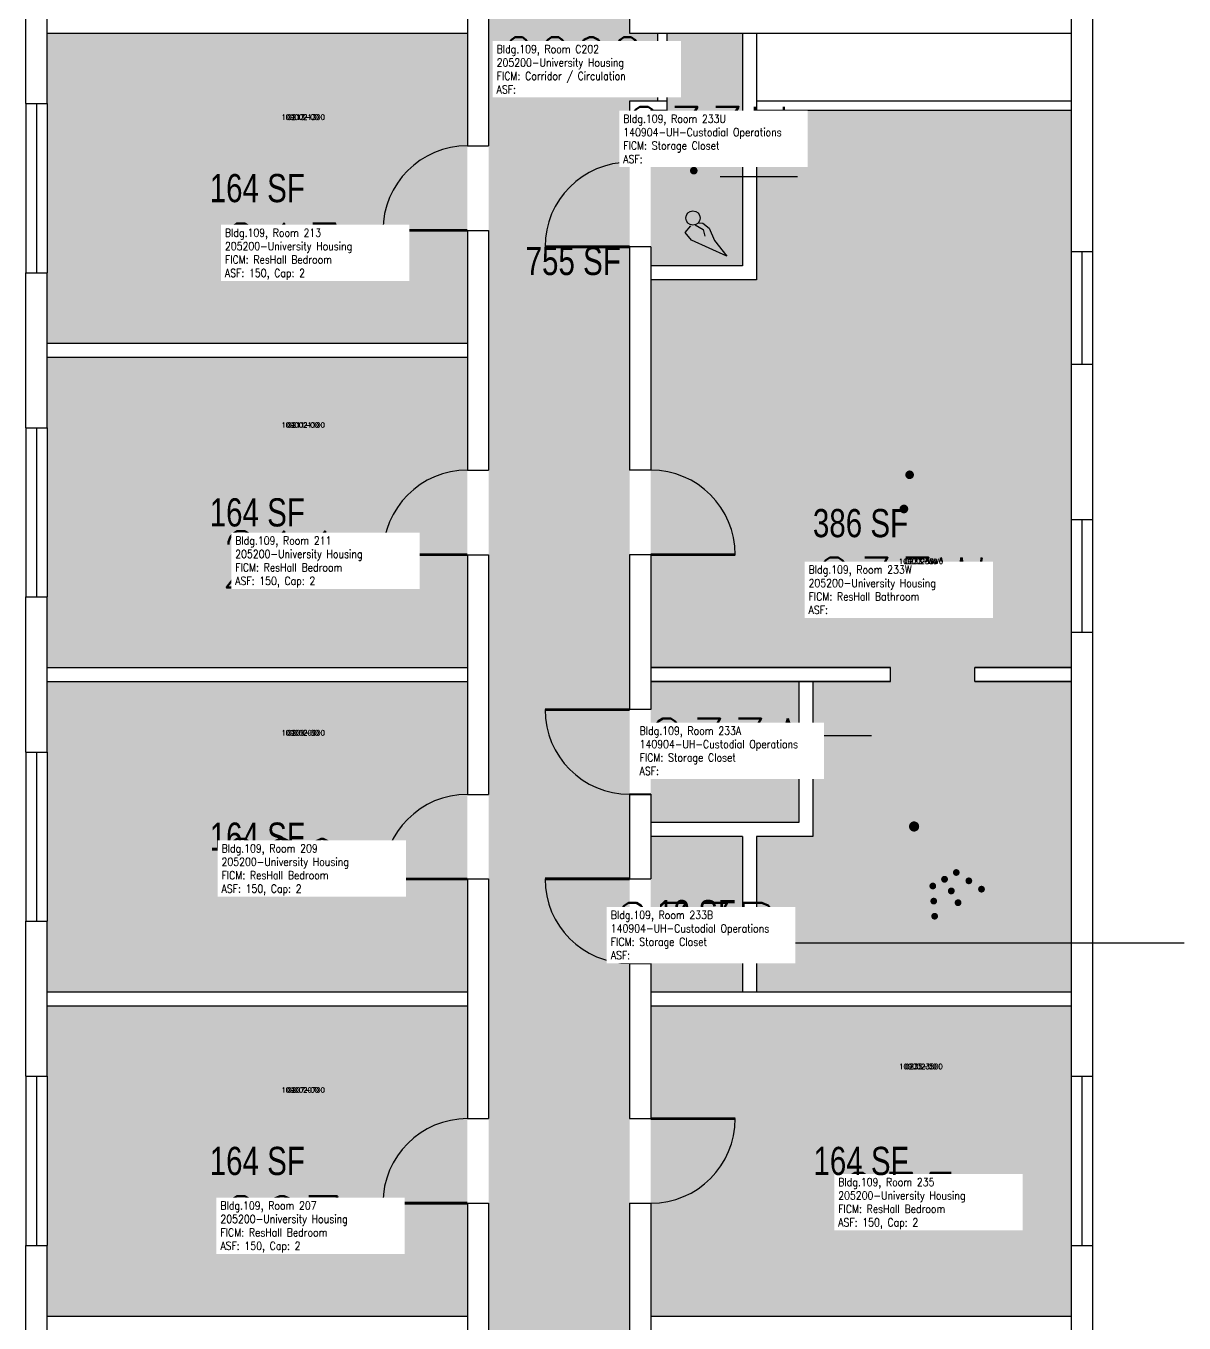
# Model space of a CAD drawing. Header units: inches. Extents: x -394 to 1224, y 0 to 3729.
# Drawn here: x 188 to 681, y 2365 to 2917 of the extents above; entities that cross this region are included whole.
import ezdxf
from ezdxf.enums import TextEntityAlignment as Align

# ---------------------------------------------------------------- set-up
doc = ezdxf.new("R2010")
doc.units = ezdxf.units.IN
doc.header["$LTSCALE"] = 0.25
doc.header["$MEASUREMENT"] = 0
doc.layers.get('0').update_dxf_attribs({"linetype": 'CONTINUOUS'})
for name, color, linetype in [('A-DOOR', 2, 'CONTINUOUS'), ('A-GLAZ', 1, 'CONTINUOUS'), ('A-GLAZ-SILL', 2, 'CONTINUOUS'), ('A-IDEN-ICON', 4, 'CONTINUOUS'), ('A-IDEN-RNUM', 7, 'CONTINUOUS'), ('A-IDEN-SNUM', 4, 'CONTINUOUS'), ('A-IDEN-TEXT', 4, 'CONTINUOUS'), ('A-IDEN-VNUM', 4, 'CONTINUOUS'), ('A-WALL', 5, 'CONTINUOUS'), ('AREA-TEXT', 3, 'CONTINUOUS'), ('Rooms-Category-Color', 7, 'CONTINUOUS'), ('Rooms-College-Color', 7, 'CONTINUOUS'), ('Rooms-Department-Color', 7, 'CONTINUOUS'), ('Rooms-Division-Color', 7, 'CONTINUOUS'), ('Rooms-Information', 7, 'CONTINUOUS')]:
    doc.layers.add(name, color=color, linetype=linetype)
doc.styles.add('AREA', font='arial.ttf', dxfattribs={"width": 0.75, "height": 12})
doc.styles.add('ROOMSNUMBER', font='SIMPLEX.shx', dxfattribs={"height": 0.18})
doc.styles.add('ROOMVNUMBER', font='simplex.shx', dxfattribs={"width": 0.85})

# ---------------------------------------------------------------- blocks, each defined once
blk = doc.blocks.new('Cpshower')
at = {"color": 0, "linetype": 'ByBlock'}
blk.add_lwpolyline([(-0.015, 0.0396, 0, 0.06, 0), (0.005, 0.005, 0.06, 0.06, 0)], format="xyseb", dxfattribs=at)
for points, const_width in [([(-0.0319, 0.0624, 1), (-0.0281, 0.0689, 1)], 0.0075), ([(0.0302, -0.0036, 1), (0.0345, -0.0011, 1)], 0.005), ([(-0.0045, -0.0236, 1), (-0.0002, -0.0211, 1)], 0.005), ([(0.0128, -0.0136, 1), (0.0172, -0.0111, 1)], 0.005), ([(0.0488, -0.0159, 1), (0.0531, -0.0134, 1)], 0.005), ([(0.0228, -0.0309, 1), (0.0272, -0.0284, 1)], 0.005), ([(0.0675, -0.0282, 1), (0.0718, -0.0257, 1)], 0.005), ([(-0.0031, -0.0459, 1), (0.0012, -0.0434, 1)], 0.005), ([(0.0328, -0.0482, 1), (0.0372, -0.0457, 1)], 0.005), ([(-0.0018, -0.0682, 1), (0.0025, -0.0657, 1)], 0.005)]:
    blk.add_lwpolyline(points, format="xyb", close=True, dxfattribs=dict(at, const_width=const_width))
at = {"color": 0, "linetype": 'ByBlock', "const_width": 0.015}
blk.add_lwpolyline([(-0.01, 0.031), (-0.03, 0.0656)], dxfattribs=at)
blk = doc.blocks.new('Cpbath')
at = {"color": 0, "linetype": 'ByBlock', "const_width": 0.0127}
for points in [[(0.0571, 0.0168, 0.861492), (-0.0551, 0, 1)], [(0.0571, 0.0168, 0.729002), (-0.0084, -0.0042, 1)], [(-0.0551, 0, 0.726902), (0.0487, -0.0337, 1)], [(-0.0084, -0.0042, 0.609468), (0.0487, -0.0337, 1)]]:
    blk.add_lwpolyline(points, format="xyb", dxfattribs=at)
at = {"color": 0, "linetype": 'ByBlock', "const_width": 0.00637}
for points in [[(0.0544, 0.0152, 1), (0.0599, 0.0184, 1)], [(0.0459, -0.0353, 1), (0.0515, -0.0321, 1)]]:
    blk.add_lwpolyline(points, format="xyb", close=True, dxfattribs=at)
blk = doc.blocks.new('Cpcust')
at = {"color": 0, "linetype": 'ByBlock'}
for p, q in [((0.0171, -0.0639), (0.02, -0.0466)), ((0.0262, -0.0408), (0.0446, -0.0406)), ((0.0297, -0.0341), (0.0376, -0.0302)), ((0.0376, -0.0302), (0.0533, -0.0324)), ((0.0446, -0.0406), (0.0543, -0.0505)), ((0.0533, -0.0324), (0.0745, -0.0479)), ((0.0745, -0.0479), (0.1117, -0.0625)), ((0.0358, -0.0705), (0.0171, -0.0639)), ((0.1117, -0.0625), (0.0358, -0.0705))]:
    blk.add_line(p, q, dxfattribs=at)
at = {"color": 0, "linetype": 'ByBlock', "const_width": 0.0075}
blk.add_lwpolyline([(-0.0332, 0.0481, 1), (-0.0268, 0.0519, 1)], format="xyb", close=True, dxfattribs=at)
at = {"color": 0, "linetype": 'ByBlock', "const_width": 0.015}
blk.add_lwpolyline([(-0.03, 0.05), (0.01, -0.0193)], dxfattribs=at)
at = {"color": 0, "linetype": 'ByBlock'}
blk.add_circle((0.0158, -0.0313), 0.0141, dxfattribs=at)

msp = doc.modelspace()

# ---------------------------------------------------------------- hatches: boundary and pattern name
at = {"layer": 'Rooms-Category-Color', "true_color": 0xadadad}
msp.add_hatch(color=253, dxfattribs=at).paths.add_polyline_path([(444.97, 1914), (444.96, 1943), (444.96, 2885), (456.96, 2885), (456.96, 2914), (444.96, 2914), (445, 3720), (385, 3720), (384.96, 1914), (444.96, 1914)])
at = {"layer": 'Rooms-Category-Color', "true_color": 0x728ef3}
for points in [[(375.96, 2914), (197, 2914), (197, 2884), (197, 2812), (197, 2782), (375.96, 2782)], [(492.96, 2914), (460.96, 2914), (460.96, 2881), (453.96, 2881), (453.96, 2814.97), (492.96, 2814.97)], [(591.96, 2644), (633, 2644), (633, 2659), (633, 2707.01), (633, 2773), (633, 2821.01), (633, 2881), (498.96, 2881), (498.96, 2808.97), (453.96, 2808.97), (453.96, 2644), (555.96, 2644), (555.96, 2638), (522.96, 2638), (522.96, 2572.04), (498.96, 2572.04), (498.96, 2506), (633, 2506), (633, 2638), (591.96, 2638)], [(375.96, 2776), (197, 2776), (197, 2746), (197, 2674), (197, 2644), (375.96, 2644)], [(375.96, 2638), (197, 2638), (197, 2608), (197, 2536), (197, 2506), (375.96, 2506)], [(516.96, 2638), (453.96, 2638), (453.96, 2578.04), (516.96, 2578.04)], [(492.96, 2572.04), (453.96, 2572.04), (453.96, 2506), (492.96, 2506)], [(375.96, 2500), (197, 2500), (197, 2470), (197, 2398), (197, 2368), (375.96, 2368)], [(453.96, 2455), (453.96, 2368), (633, 2368), (633, 2398), (633, 2470), (633, 2500), (453.96, 2500)]]:
    msp.add_hatch(color=171, dxfattribs=at).paths.add_polyline_path(points)
at = {"layer": 'Rooms-College-Color', "true_color": 0xadadad}
for points in [[(444.97, 1914), (444.96, 1943), (444.96, 2885), (456.96, 2885), (456.96, 2914), (444.96, 2914), (445, 3720), (385, 3720), (384.96, 1914), (444.96, 1914)], [(375.96, 2914), (197, 2914), (197, 2884), (197, 2812), (197, 2782), (375.96, 2782)], [(492.96, 2914), (460.96, 2914), (460.96, 2881), (453.96, 2881), (453.96, 2814.97), (492.96, 2814.97)], [(591.96, 2644), (633, 2644), (633, 2659), (633, 2707.01), (633, 2773), (633, 2821.01), (633, 2881), (498.96, 2881), (498.96, 2808.97), (453.96, 2808.97), (453.96, 2644), (555.96, 2644), (555.96, 2638), (522.96, 2638), (522.96, 2572.04), (498.96, 2572.04), (498.96, 2506), (633, 2506), (633, 2638), (591.96, 2638)], [(375.96, 2776), (197, 2776), (197, 2746), (197, 2674), (197, 2644), (375.96, 2644)], [(375.96, 2638), (197, 2638), (197, 2608), (197, 2536), (197, 2506), (375.96, 2506)], [(516.96, 2638), (453.96, 2638), (453.96, 2578.04), (516.96, 2578.04)], [(492.96, 2572.04), (453.96, 2572.04), (453.96, 2506), (492.96, 2506)], [(375.96, 2500), (197, 2500), (197, 2470), (197, 2398), (197, 2368), (375.96, 2368)], [(453.96, 2455), (453.96, 2368), (633, 2368), (633, 2398), (633, 2470), (633, 2500), (453.96, 2500)]]:
    msp.add_hatch(color=253, dxfattribs=at).paths.add_polyline_path(points)
at = {"layer": 'Rooms-Department-Color', "true_color": 0xacacac}
msp.add_hatch(color=253, dxfattribs=at).paths.add_polyline_path([(444.97, 1914), (444.96, 1943), (444.96, 2885), (456.96, 2885), (456.96, 2914), (444.96, 2914), (445, 3720), (385, 3720), (384.96, 1914), (444.96, 1914)])
at = {"layer": 'Rooms-Department-Color', "true_color": 0x604aed}
for points in [[(375.96, 2914), (197, 2914), (197, 2884), (197, 2812), (197, 2782), (375.96, 2782)], [(492.96, 2914), (460.96, 2914), (460.96, 2881), (453.96, 2881), (453.96, 2814.97), (492.96, 2814.97)], [(591.96, 2644), (633, 2644), (633, 2659), (633, 2707.01), (633, 2773), (633, 2821.01), (633, 2881), (498.96, 2881), (498.96, 2808.97), (453.96, 2808.97), (453.96, 2644), (555.96, 2644), (555.96, 2638), (522.96, 2638), (522.96, 2572.04), (498.96, 2572.04), (498.96, 2506), (633, 2506), (633, 2638), (591.96, 2638)], [(375.96, 2776), (197, 2776), (197, 2746), (197, 2674), (197, 2644), (375.96, 2644)], [(375.96, 2638), (197, 2638), (197, 2608), (197, 2536), (197, 2506), (375.96, 2506)], [(516.96, 2638), (453.96, 2638), (453.96, 2578.04), (516.96, 2578.04)], [(492.96, 2572.04), (453.96, 2572.04), (453.96, 2506), (492.96, 2506)], [(375.96, 2500), (197, 2500), (197, 2470), (197, 2398), (197, 2368), (375.96, 2368)], [(453.96, 2455), (453.96, 2368), (633, 2368), (633, 2398), (633, 2470), (633, 2500), (453.96, 2500)]]:
    msp.add_hatch(color=173, dxfattribs=at).paths.add_polyline_path(points)
at = {"layer": 'Rooms-Division-Color', "true_color": 0xadadad}
msp.add_hatch(color=253, dxfattribs=at).paths.add_polyline_path([(444.97, 1914), (444.96, 1943), (444.96, 2885), (456.96, 2885), (456.96, 2914), (444.96, 2914), (445, 3720), (385, 3720), (384.96, 1914), (444.96, 1914)])
at = {"layer": 'Rooms-Division-Color', "true_color": 0x604aed}
for points in [[(375.96, 2914), (197, 2914), (197, 2884), (197, 2812), (197, 2782), (375.96, 2782)], [(492.96, 2914), (460.96, 2914), (460.96, 2881), (453.96, 2881), (453.96, 2814.97), (492.96, 2814.97)], [(591.96, 2644), (633, 2644), (633, 2659), (633, 2707.01), (633, 2773), (633, 2821.01), (633, 2881), (498.96, 2881), (498.96, 2808.97), (453.96, 2808.97), (453.96, 2644), (555.96, 2644), (555.96, 2638), (522.96, 2638), (522.96, 2572.04), (498.96, 2572.04), (498.96, 2506), (633, 2506), (633, 2638), (591.96, 2638)], [(375.96, 2776), (197, 2776), (197, 2746), (197, 2674), (197, 2644), (375.96, 2644)], [(375.96, 2638), (197, 2638), (197, 2608), (197, 2536), (197, 2506), (375.96, 2506)], [(516.96, 2638), (453.96, 2638), (453.96, 2578.04), (516.96, 2578.04)], [(492.96, 2572.04), (453.96, 2572.04), (453.96, 2506), (492.96, 2506)], [(375.96, 2500), (197, 2500), (197, 2470), (197, 2398), (197, 2368), (375.96, 2368)], [(453.96, 2455), (453.96, 2368), (633, 2368), (633, 2398), (633, 2470), (633, 2500), (453.96, 2500)]]:
    msp.add_hatch(color=173, dxfattribs=at).paths.add_polyline_path(points)

# ---------------------------------------------------------------- linework, layer by layer
at = {"layer": 'A-DOOR', "const_width": 1.2}
for points in [[(375.96, 2830), (339.96, 2830)], [(444.96, 2823), (408.96, 2823)], [(375.96, 2692), (339.96, 2692)], [(453.96, 2692), (489.96, 2692)], [(444.96, 2626.04), (408.96, 2626.04)], [(375.96, 2554), (339.96, 2554)], [(444.96, 2554.04), (408.96, 2554.04)], [(453.96, 2452), (489.96, 2452)], [(375.96, 2416), (339.96, 2416)]]:
    msp.add_lwpolyline(points, dxfattribs=at)
at = {"layer": 'A-DOOR'}
for centre, start, end in [((375.96, 2830), 90, 180), ((444.96, 2823), 90, 180), ((375.96, 2692), 90, 180), ((453.96, 2692), 0, 90), ((444.96, 2626.04), 180, 270), ((375.96, 2554), 90, 180), ((444.96, 2554.04), 180, 270), ((375.96, 2416), 90, 180), ((453.96, 2452), 270, 360)]:
    msp.add_arc(centre, 36, start, end, dxfattribs=at)
at = {"layer": 'A-GLAZ'}
for p, q in [((192.5, 2883.99), (192.5, 2811.99)), ((637.5, 2821.01), (637.5, 2773)), ((192.5, 2745.99), (192.5, 2673.99)), ((637.5, 2707.01), (637.5, 2659)), ((192.5, 2607.99), (192.5, 2535.99)), ((192.5, 2469.99), (192.5, 2397.99)), ((637.5, 2469.99), (637.5, 2397.99))]:
    msp.add_line(p, q, dxfattribs=at)
at = {"layer": 'A-GLAZ-SILL'}
for p, q in [((188, 2884), (188, 2812)), ((197, 2884), (197, 2812)), ((633, 2821.01), (633, 2773)), ((642, 2821.01), (642, 2773)), ((188, 2746), (188, 2674)), ((197, 2746), (197, 2674)), ((633, 2707.01), (633, 2659)), ((642, 2707.01), (642, 2659)), ((188, 2608), (188, 2536)), ((197, 2608), (197, 2536)), ((188, 2470), (188, 2398)), ((197, 2470), (197, 2398)), ((633, 2470), (633, 2398)), ((642, 2470), (642, 2398))]:
    msp.add_line(p, q, dxfattribs=at)
at = {"layer": 'A-IDEN-TEXT'}
for p, q in [((516.44, 2852.73), (483.59, 2852.73)), ((547.87, 2614.91), (492.66, 2614.91)), ((680.99, 2526.6), (473.84, 2526.6))]:
    msp.add_line(p, q, dxfattribs=at)
at = {"layer": 'A-WALL'}
for p, q in [((375.96, 2968), (375.96, 2866)), ((384.96, 2968), (384.96, 2866)), ((444.96, 2968), (444.96, 2914)), ((188, 2884), (188, 2950)), ((197, 2884), (197, 2950)), ((633, 2950), (633, 2821.01)), ((642, 2950), (642, 2821.01)), ((197, 2914), (375.96, 2914)), ((444.96, 2914), (633, 2914)), ((456.96, 2885), (456.96, 2914)), ((460.96, 2881), (460.96, 2914)), ((492.96, 2914), (492.96, 2814.97)), ((498.96, 2914), (498.96, 2808.97)), ((188, 2884), (197, 2884)), ((444.96, 2885), (444.96, 2859)), ((460.96, 2885), (444.96, 2885)), ((633, 2885), (498.96, 2885)), ((453.96, 2881), (453.96, 2859)), ((460.96, 2881), (453.96, 2881)), ((633, 2881), (498.96, 2881)), ((375.96, 2866), (384.96, 2866)), ((453.96, 2859), (444.96, 2859)), ((375.96, 2830), (384.96, 2830)), ((375.96, 2830), (375.96, 2728)), ((384.96, 2830), (384.96, 2728)), ((453.96, 2823), (444.96, 2823)), ((444.96, 2823), (444.96, 2728)), ((453.96, 2823), (444.96, 2823)), ((453.96, 2823), (444.96, 2823)), ((453.96, 2823), (453.96, 2728)), ((633, 2821.01), (642, 2821.01)), ((188, 2812), (197, 2812)), ((188, 2746), (188, 2812)), ((197, 2746), (197, 2812)), ((492.96, 2814.97), (453.96, 2814.97)), ((498.96, 2808.97), (453.96, 2808.97)), ((197, 2782), (375.96, 2782)), ((197, 2776), (375.96, 2776)), ((633, 2773), (633, 2707.01)), ((633, 2773), (642, 2773)), ((642, 2773), (642, 2707.01)), ((188, 2746), (197, 2746)), ((375.96, 2728), (384.96, 2728)), ((453.96, 2728), (444.96, 2728)), ((633, 2707.01), (642, 2707.01)), ((375.96, 2692), (384.96, 2692)), ((375.96, 2692), (375.96, 2590)), ((384.96, 2692), (384.96, 2590)), ((453.96, 2692), (444.96, 2692)), ((444.96, 2692), (444.96, 2626.04)), ((453.96, 2692), (453.96, 2626.04)), ((188, 2674), (197, 2674)), ((188, 2608), (188, 2674)), ((197, 2608), (197, 2674)), ((633, 2659), (633, 2470)), ((633, 2659), (642, 2659)), ((642, 2659), (642, 2470)), ((197, 2644), (375.96, 2644)), ((453.96, 2644), (555.96, 2644)), ((555.96, 2644), (453.96, 2644)), ((555.96, 2638), (555.96, 2644)), ((591.96, 2638), (591.96, 2644)), ((633, 2644), (591.96, 2644)), ((591.96, 2644), (633, 2644)), ((197, 2638), (375.96, 2638)), ((453.96, 2638), (555.96, 2638)), ((555.96, 2638), (453.96, 2638)), ((516.96, 2638), (516.96, 2578.04)), ((522.96, 2638), (522.96, 2572.04)), ((633, 2638), (591.96, 2638)), ((591.96, 2638), (633, 2638)), ((453.96, 2626.04), (444.96, 2626.04)), ((188, 2608), (197, 2608)), ((375.96, 2590), (384.96, 2590)), ((453.96, 2590.04), (444.96, 2590.04)), ((444.96, 2590.04), (444.96, 2590)), ((444.96, 2590), (453.96, 2590)), ((444.96, 2590), (444.96, 2554)), ((453.96, 2590.04), (453.96, 2590)), ((453.96, 2590), (453.96, 2554)), ((516.96, 2578.04), (453.96, 2578.04)), ((492.96, 2572.04), (453.96, 2572.04)), ((492.96, 2572.04), (492.96, 2506)), ((522.96, 2572.04), (498.96, 2572.04)), ((498.96, 2572.04), (498.96, 2506.08)), ((375.96, 2554), (384.96, 2554)), ((375.96, 2554), (375.96, 2452)), ((384.96, 2554), (384.96, 2452)), ((444.96, 2554), (453.96, 2554)), ((188, 2536), (197, 2536)), ((188, 2470), (188, 2536)), ((197, 2470), (197, 2536)), ((444.96, 2518), (453.96, 2518)), ((444.96, 2518), (444.96, 2452)), ((453.96, 2518), (453.96, 2452)), ((197, 2506), (375.96, 2506)), ((453.96, 2506), (633, 2506)), ((197, 2500), (375.96, 2500)), ((453.96, 2500), (633, 2500)), ((188, 2470), (197, 2470)), ((633, 2470), (642, 2470)), ((375.96, 2452), (384.96, 2452)), ((444.96, 2452), (453.96, 2452)), ((375.96, 2416), (384.96, 2416)), ((375.96, 2416), (375.96, 2314)), ((384.96, 2416), (384.96, 2314)), ((444.96, 2416), (444.96, 2314)), ((444.96, 2416), (453.96, 2416)), ((453.96, 2416), (453.96, 2314)), ((188, 2398), (197, 2398)), ((188, 2332), (188, 2398)), ((197, 2332), (197, 2398)), ((633, 2398), (642, 2398)), ((633, 2398), (633, 2332)), ((642, 2398), (642, 2332)), ((197, 2368), (375.96, 2368)), ((453.96, 2368), (633, 2368))]:
    msp.add_line(p, q, dxfattribs=at)

# ---------------------------------------------------------------- block references
at = {"layer": 'A-IDEN-ICON'}
for name, p, xscale, yscale, zscale, rotation in [('Cpcust', (472.42, 2842.82), 215.9999999982825, 215.9999999982825, 215.9999999982825, 329.5961265700835), ('Cpbath', (547.71, 2721.15), 288, 288, 12, 359.9999999994442), ('Cpshower', (574.71, 2557.42), 288, 288, 12, 359.9999999994442)]:
    msp.add_blockref(name, p, dxfattribs=dict(at, xscale=xscale, yscale=yscale, zscale=zscale, rotation=rotation))

# ---------------------------------------------------------------- texts
at = {"layer": 'A-IDEN-RNUM', "style": 'ROOMSNUMBER'}
for s, p in [('C202-00', (429.53, 2909.28)), ('0213-00', (306, 2878.17)), ('0233-U0', (478.22, 2870.64)), ('0211-00', (306, 2747.17)), ('0233-W0', (569, 2689.14)), ('0209-00', (306, 2616.17)), ('0233-A0', (495.15, 2619.23)), ('0233-B0', (481.89, 2540.81)), ('0235-00', (569, 2474.17)), ('0207-00', (306, 2464.17))]:
    msp.add_text(s, height=2.16, dxfattribs=at).set_placement(p, align=Align.MIDDLE)
at = {"layer": 'A-IDEN-SNUM', "style": 'ROOMSNUMBER'}
for s, p in [('1090C20200', (429.53, 2909.28)), ('1090021300', (306, 2878.17)), ('10900233U0', (478.22, 2870.64)), ('1090021100', (306, 2747.17)), ('10900233W0', (569, 2689.14)), ('1090020900', (306, 2616.17)), ('10900233A0', (495.15, 2619.23)), ('10900233B0', (481.89, 2540.81)), ('1090023500', (569, 2474.17)), ('1090020700', (306, 2464.17))]:
    msp.add_text(s, height=2.16, dxfattribs=at).set_placement(p, align=Align.MIDDLE)
at = {"layer": 'A-IDEN-VNUM', "style": 'ROOMVNUMBER'}
for s, width, p in [('C202', 0.75, (420.53, 2900.28)), ('233U', 0.85, (478.22, 2870.64)), ('213', 0.85, (297, 2821)), ('211', 0.85, (297, 2690)), ('233W', 0.85, (560, 2678.77)), ('233A', 0.85, (486.15, 2610.23)), ('209', 0.85, (297, 2559)), ('233B', 0.85, (472.89, 2531.81)), ('235', 0.85, (560, 2417)), ('207', 0.85, (297, 2407))]:
    msp.add_text(s, height=24, dxfattribs=dict(at, width=width)).set_placement(p, align=Align.MIDDLE)
at = {"layer": 'AREA-TEXT', "style": 'AREA', "width": 0.75}
for s, p in [('25 SF', (473.46, 2864.49)), ('164 SF', (286.48, 2848)), ('755 SF', (420.96, 2817)), ('164 SF', (286.48, 2710)), ('386 SF', (543.26, 2705.43)), ('26 SF', (485.46, 2608.02)), ('164 SF', (286.48, 2572)), ('18 SF', (473.46, 2539.02)), ('164 SF', (286.48, 2434)), ('164 SF', (543.48, 2434))]:
    msp.add_text(s, height=12, dxfattribs=at).set_placement(p, align=Align.MIDDLE_CENTER)

# ---------------------------------------------------------------- next in the draw order: texts
at = {"layer": 'Rooms-Information', "char_height": 3.4286, "width": 76.8, "attachment_point": 7, "style": 'ROOMVNUMBER', "bg_fill": 3, "box_fill_scale": 1.5, "bg_fill_color": 256, "bg_fill_true_color": 13158600, "bg_fill_transparency": 0}
for s, insert in [('Bldg.109, Room C202^M^J205200-University Housing^M^JFICM: Corridor / Circulation^M^JASF: ', (388.38, 2888.28)), ('Bldg.109, Room 233U^M^J140904-UH-Custodial Operations^M^JFICM: Storage Closet^M^JASF: ', (442.28, 2858.64)), ('Bldg.109, Room 213^M^J205200-University Housing^M^JFICM: ResHall Bedroom^M^JASF: 150, Cap: 2', (272.71, 2809)), ('Bldg.109, Room 211^M^J205200-University Housing^M^JFICM: ResHall Bedroom^M^JASF: 150, Cap: 2', (277.09, 2678)), ('Bldg.109, Room 233W^M^J205200-University Housing^M^JFICM: ResHall Bathroom^M^JASF: ', (521.14, 2666.77)), ('Bldg.109, Room 233A^M^J140904-UH-Custodial Operations^M^JFICM: Storage Closet^M^JASF: ', (449.24, 2598.23)), ('Bldg.109, Room 209^M^J205200-University Housing^M^JFICM: ResHall Bedroom^M^JASF: 150, Cap: 2', (271.26, 2547)), ('Bldg.109, Room 233B^M^J140904-UH-Custodial Operations^M^JFICM: Storage Closet^M^JASF: ', (436.95, 2519.81)), ('Bldg.109, Room 235^M^J205200-University Housing^M^JFICM: ResHall Bedroom^M^JASF: 150, Cap: 2', (533.77, 2405)), ('Bldg.109, Room 207^M^J205200-University Housing^M^JFICM: ResHall Bedroom^M^JASF: 150, Cap: 2', (270.77, 2395))]:
    msp.add_mtext(s, dxfattribs=dict(at, insert=insert))

doc.saveas('drawing.dxf')
